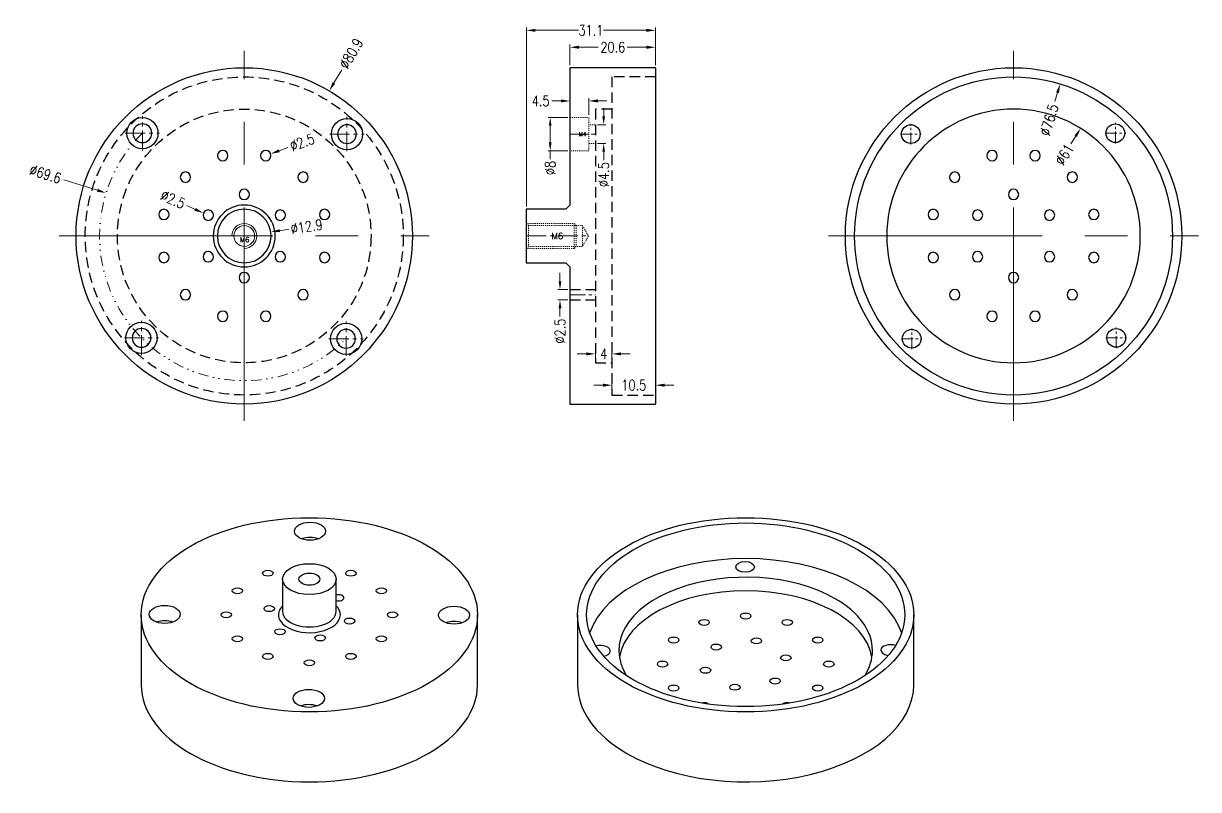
# Model space of a CAD drawing. Header units: millimetres. Extents: x 865 to 1935, y 425 to 621.
# Drawn here: x 864.9 to 1147.5, y 429.1 to 613.3 of the extents above; entities that cross this region are included whole.
import ezdxf
from ezdxf.enums import TextEntityAlignment as Align

# ---------------------------------------------------------------- set-up
doc = ezdxf.new("R2010")
doc.units = ezdxf.units.MM
for name, pattern in [('CENTER', [2, 1.25, -0.25, 0.25, -0.25]), ('DASHED', [0.75, 0.5, -0.25]), ('DIVIDE', [1.25, 0.5, -0.25, 0, -0.25, 0, -0.25]), ('HIDDEN', [0.5, 0.25, -0.25])]:
    doc.linetypes.add(name, pattern=pattern)
doc.layers.add('1', color=7, linetype='Continuous')
doc.layers.add('dim', color=84, linetype='Continuous', lineweight=9)
doc.layers.add('screw', color=33, linetype='Continuous', lineweight=13)
doc.styles.add('TXT', font='txt.shx', dxfattribs={"bigfont": 'gbcbig.shx'})
doc.styles.add('TXT08', font='txt.shx', dxfattribs={"width": 0.8, "bigfont": 'gbcbig.shx'})
doc.dimstyles.new('YanXiu', dxfattribs={"dimtxt": 2.5, "dimasz": 2.2, "dimexe": 0.66, "dimexo": 0.66, "dimgap": 0.66, "dimtad": 0, "dimdsep": 46, "dimtxsty": 'TXT08', "dimcen": 0, "dimclrd": 256, "dimclre": 165, "dimclrt": 90, "dimazin": 2, "dimtfac": 1, "dimtofl": 0, "dimtmove": 0, "dimatfit": 3, "dimfxl": 1, "dimlwd": 5, "dimlwe": 5, "dimarcsym": 0})

# ---------------------------------------------------------------- blocks, each defined once
blk = doc.blocks.new('screw_m6_l')
at = {"layer": 'screw', "color": 1, "linetype": 'CENTER', "lineweight": 0, "ltscale": 3.048}
for p, q in [((0, -3.3), (0, 3.3)), ((-3.3, 0), (3.3, 0))]:
    blk.add_line(p, q, dxfattribs=at)
at = {"layer": 'screw', "color": 33, "linetype": 'Continuous', "lineweight": 0}
blk.add_circle((0, 0), 2.5, dxfattribs=at)
at = {"layer": 'screw', "color": 92, "linetype": 'Continuous', "lineweight": 0}
blk.add_arc((0, 0), 3, 270, 180, dxfattribs=at)
at = {"layer": 'screw', "color": 6, "linetype": 'Continuous', "lineweight": 0, "style": 'TXT'}
blk.add_text('M6', height=1.2, dxfattribs=at).set_placement((-1.02, -1.5))
blk = doc.blocks.new('*D6')
at = {"linetype": 'Continuous', "lineweight": 5, "transparency": 16777216}
blk.add_line((941.41, 602.21), (939.54, 599.02), dxfattribs=at)
at = {"transparency": 16777216}
blk.add_solid([(939.22, 599.2), (939.85, 598.83), (938.43, 597.12)], dxfattribs=at)
at = {"layer": 'Defpoints', "color": 0, "transparency": 16777216}
for p in [(938.43, 597.12), (897.51, 527.33)]:
    blk.add_point(p, dxfattribs=at)
at = {"color": 90, "lineweight": 0, "transparency": 16777216, "insert": (943.68, 606.09), "char_height": 2.5, "attachment_point": 5, "rotation": 59.6202, "style": 'TXT08'}
blk.add_mtext('∅80.9', dxfattribs=at)
blk = doc.blocks.new('*D7')
at = {"linetype": 'Continuous', "lineweight": 5, "transparency": 16777216}
blk.add_line((874.6, 575.72), (882.64, 573.22), dxfattribs=at)
at = {"transparency": 16777216}
blk.add_solid([(882.53, 572.87), (882.75, 573.57), (884.74, 572.56)], dxfattribs=at)
at = {"layer": 'Defpoints', "color": 0, "transparency": 16777216}
for p in [(884.74, 572.56), (951.2, 551.88)]:
    blk.add_point(p, dxfattribs=at)
at = {"color": 90, "lineweight": 0, "transparency": 16777216, "insert": (870.15, 577.11), "char_height": 2.5, "attachment_point": 5, "rotation": 342.713, "style": 'TXT08'}
blk.add_mtext('∅69.6', dxfattribs=at)
blk = doc.blocks.new('*D8')
at = {"linetype": 'Continuous', "lineweight": 5, "transparency": 16777216}
blk.add_line((928.45, 583.48), (926.39, 582.73), dxfattribs=at)
at = {"transparency": 16777216}
blk.add_solid([(926.26, 583.07), (926.51, 582.38), (924.32, 581.97)], dxfattribs=at)
at = {"layer": 'Defpoints', "color": 0, "transparency": 16777216}
for p in [(921.97, 581.11), (924.32, 581.97)]:
    blk.add_point(p, dxfattribs=at)
at = {"color": 90, "lineweight": 0, "transparency": 16777216, "insert": (931.89, 584.74), "char_height": 2.5, "attachment_point": 5, "rotation": 20.0896, "style": 'TXT08'}
blk.add_mtext('∅2.5', dxfattribs=at)
blk = doc.blocks.new('*D9')
at = {"linetype": 'Continuous', "lineweight": 5, "transparency": 16777216}
blk.add_line((904.15, 569.52), (906.16, 568.63), dxfattribs=at)
at = {"transparency": 16777216}
blk.add_solid([(906.01, 568.29), (906.31, 568.96), (908.17, 567.73)], dxfattribs=at)
at = {"layer": 'Defpoints', "color": 0, "transparency": 16777216}
for p in [(908.17, 567.73), (910.45, 566.72)]:
    blk.add_point(p, dxfattribs=at)
at = {"color": 90, "lineweight": 0, "transparency": 16777216, "insert": (900.8, 571.01), "char_height": 2.5, "attachment_point": 5, "rotation": 336.0348, "style": 'TXT08'}
blk.add_mtext('∅2.5', dxfattribs=at)
blk = doc.blocks.new('*D10')
at = {"linetype": 'Continuous', "lineweight": 5, "transparency": 16777216}
blk.add_line((928.7, 563.83), (926.52, 563.5), dxfattribs=at)
at = {"transparency": 16777216}
blk.add_solid([(926.47, 563.86), (926.58, 563.14), (924.35, 563.18)], dxfattribs=at)
at = {"layer": 'Defpoints', "color": 0, "transparency": 16777216}
for p in [(924.35, 563.18), (911.59, 561.27)]:
    blk.add_point(p, dxfattribs=at)
at = {"color": 90, "lineweight": 0, "transparency": 16777216, "insert": (932.98, 564.47), "char_height": 2.5, "attachment_point": 5, "rotation": 8.4983, "style": 'TXT08'}
blk.add_mtext('∅12.9', dxfattribs=at)
blk = doc.blocks.new('*D11')
at = {"color": 165, "linetype": 'Continuous', "lineweight": 5, "transparency": 16777216}
for p, q in [((996.33, 603.33), (996.33, 608.27)), ((1016.93, 603.33), (1016.93, 608.27))]:
    blk.add_line(p, q, dxfattribs=at)
at = {"linetype": 'Continuous', "lineweight": 5, "transparency": 16777216}
for p, q in [((998.53, 607.61), (1003.13, 607.61)), ((1014.73, 607.61), (1010.12, 607.61))]:
    blk.add_line(p, q, dxfattribs=at)
at = {"transparency": 16777216}
for points in [[(998.53, 607.98), (998.53, 607.24), (996.33, 607.61)], [(1014.73, 607.24), (1014.73, 607.98), (1016.93, 607.61)]]:
    blk.add_solid(points, dxfattribs=at)
at = {"layer": 'Defpoints', "color": 0, "transparency": 16777216}
for p in [(996.33, 607.61), (996.33, 602.67), (1016.93, 602.67)]:
    blk.add_point(p, dxfattribs=at)
at = {"color": 90, "lineweight": 0, "transparency": 16777216, "insert": (1006.63, 607.61), "char_height": 2.5, "attachment_point": 5, "style": 'TXT08'}
blk.add_mtext('20.6', dxfattribs=at)
blk = doc.blocks.new('*D12')
at = {"color": 165, "linetype": 'Continuous', "lineweight": 5, "transparency": 16777216}
for p, q in [((985.83, 569.33), (985.83, 612.34)), ((1016.93, 603.33), (1016.93, 612.34))]:
    blk.add_line(p, q, dxfattribs=at)
at = {"linetype": 'Continuous', "lineweight": 5, "transparency": 16777216}
for p, q in [((988.03, 611.68), (998.38, 611.68)), ((1014.73, 611.68), (1004.37, 611.68))]:
    blk.add_line(p, q, dxfattribs=at)
at = {"transparency": 16777216}
for points in [[(988.03, 612.05), (988.03, 611.31), (985.83, 611.68)], [(1014.73, 611.31), (1014.73, 612.05), (1016.93, 611.68)]]:
    blk.add_solid(points, dxfattribs=at)
at = {"layer": 'Defpoints', "color": 0, "transparency": 16777216}
for p in [(985.83, 611.68), (1016.93, 602.67), (985.83, 568.67)]:
    blk.add_point(p, dxfattribs=at)
at = {"color": 90, "lineweight": 0, "transparency": 16777216, "insert": (1001.38, 611.68), "char_height": 2.5, "attachment_point": 5, "style": 'TXT08'}
blk.add_mtext('31.1', dxfattribs=at)
blk = doc.blocks.new('*D13')
at = {"layer": 'Defpoints', "color": 0, "transparency": 16777216}
for p in [(996.33, 590.72), (991.57, 582.72), (996.33, 582.72)]:
    blk.add_point(p, dxfattribs=at)
at = {"layer": 'dim', "color": 165, "linetype": 'Continuous', "lineweight": 5, "transparency": 16777216}
for p, q in [((995.83, 590.72), (991.07, 590.72)), ((995.83, 582.72), (991.07, 582.72))]:
    blk.add_line(p, q, dxfattribs=at)
at = {"layer": 'dim', "linetype": 'Continuous', "lineweight": 5, "transparency": 16777216}
for p, q in [((991.57, 588.72), (991.57, 584.72)), ((991.57, 582.72), (991.57, 580.72))]:
    blk.add_line(p, q, dxfattribs=at)
at = {"layer": 'dim', "transparency": 16777216}
for points in [[(991.9, 588.72), (991.23, 588.72), (991.57, 590.72)], [(991.23, 584.72), (991.9, 584.72), (991.57, 582.72)]]:
    blk.add_solid(points, dxfattribs=at)
at = {"layer": 'dim', "color": 90, "lineweight": 0, "transparency": 16777216, "insert": (991.57, 578.56), "char_height": 2.5, "attachment_point": 5, "rotation": 90, "style": 'TXT08'}
blk.add_mtext('%%c8', dxfattribs=at)
blk = doc.blocks.new('*D14')
at = {"layer": 'Defpoints', "color": 0, "transparency": 16777216}
for p in [(1002.43, 588.97), (1002.43, 584.47), (1004.43, 584.47)]:
    blk.add_point(p, dxfattribs=at)
at = {"layer": 'dim', "linetype": 'Continuous', "lineweight": 5, "transparency": 16777216}
for p, q in [((1004.43, 590.97), (1004.43, 592.97)), ((1004.43, 582.47), (1004.43, 580.47))]:
    blk.add_line(p, q, dxfattribs=at)
at = {"layer": 'dim', "color": 165, "linetype": 'Continuous', "lineweight": 5, "transparency": 16777216}
for p, q in [((1002.92, 588.97), (1004.93, 588.97)), ((1002.92, 584.47), (1004.93, 584.47))]:
    blk.add_line(p, q, dxfattribs=at)
at = {"layer": 'dim', "transparency": 16777216}
for points in [[(1004.1, 590.97), (1004.76, 590.97), (1004.43, 588.97)], [(1004.76, 582.47), (1004.1, 582.47), (1004.43, 584.47)]]:
    blk.add_solid(points, dxfattribs=at)
at = {"layer": 'dim', "color": 90, "lineweight": 0, "transparency": 16777216, "insert": (1004.43, 576.97), "char_height": 2.5, "attachment_point": 5, "rotation": 90, "style": 'TXT08'}
blk.add_mtext('%%c4.5', dxfattribs=at)
blk = doc.blocks.new('*D15')
at = {"linetype": 'Continuous', "lineweight": 5, "transparency": 16777216}
for p, q in [((994.13, 594.7), (991.93, 594.7)), ((1003.03, 594.7), (1005.23, 594.7))]:
    blk.add_line(p, q, dxfattribs=at)
at = {"color": 165, "linetype": 'Continuous', "lineweight": 5, "transparency": 16777216}
for p, q in [((996.33, 591.38), (996.33, 595.36)), ((1000.83, 591.38), (1000.83, 595.36))]:
    blk.add_line(p, q, dxfattribs=at)
at = {"transparency": 16777216}
for points in [[(994.13, 594.33), (994.13, 595.06), (996.33, 594.7)], [(1003.03, 595.06), (1003.03, 594.33), (1000.83, 594.7)]]:
    blk.add_solid(points, dxfattribs=at)
at = {"layer": 'Defpoints', "color": 0, "transparency": 16777216}
for p in [(996.33, 594.7), (996.33, 590.72), (1000.83, 590.72)]:
    blk.add_point(p, dxfattribs=at)
at = {"color": 90, "lineweight": 0, "transparency": 16777216, "insert": (989.27, 594.7), "char_height": 2.5, "attachment_point": 5, "style": 'TXT08'}
blk.add_mtext('4.5', dxfattribs=at)
blk = doc.blocks.new('*D16')
at = {"linetype": 'Continuous', "lineweight": 5, "transparency": 16777216}
for p, q in [((1004.23, 526.34), (1002.03, 526.34)), ((1019.13, 526.34), (1021.33, 526.34))]:
    blk.add_line(p, q, dxfattribs=at)
at = {"color": 165, "linetype": 'Continuous', "lineweight": 5, "transparency": 16777216}
for p, q in [((1006.43, 524.63), (1006.43, 527)), ((1016.93, 524.63), (1016.93, 527))]:
    blk.add_line(p, q, dxfattribs=at)
at = {"transparency": 16777216}
for points in [[(1004.23, 525.97), (1004.23, 526.71), (1006.43, 526.34)], [(1019.13, 526.71), (1019.13, 525.97), (1016.93, 526.34)]]:
    blk.add_solid(points, dxfattribs=at)
at = {"layer": 'Defpoints', "color": 0, "transparency": 16777216}
for p in [(1006.43, 526.34), (1006.43, 523.97), (1016.93, 523.97)]:
    blk.add_point(p, dxfattribs=at)
at = {"color": 90, "lineweight": 0, "transparency": 16777216, "insert": (1011.68, 526.34), "char_height": 2.5, "attachment_point": 5, "style": 'TXT08'}
blk.add_mtext('10.5', dxfattribs=at)
blk = doc.blocks.new('*D17')
at = {"color": 165, "linetype": 'Continuous', "lineweight": 5, "transparency": 16777216}
for p, q in [((1002.43, 532.38), (1002.43, 534.53)), ((1006.43, 532.38), (1006.43, 534.53))]:
    blk.add_line(p, q, dxfattribs=at)
at = {"linetype": 'Continuous', "lineweight": 5, "transparency": 16777216}
for p, q in [((1000.23, 533.87), (998.03, 533.87)), ((1008.63, 533.87), (1010.83, 533.87))]:
    blk.add_line(p, q, dxfattribs=at)
at = {"transparency": 16777216}
for points in [[(1000.23, 533.5), (1000.23, 534.23), (1002.43, 533.87)], [(1008.63, 534.23), (1008.63, 533.5), (1006.43, 533.87)]]:
    blk.add_solid(points, dxfattribs=at)
at = {"layer": 'Defpoints', "color": 0, "transparency": 16777216}
for p in [(1002.43, 531.72), (1006.43, 533.87), (1006.43, 531.72)]:
    blk.add_point(p, dxfattribs=at)
at = {"color": 90, "lineweight": 0, "transparency": 16777216, "insert": (1004.43, 533.87), "char_height": 2.5, "attachment_point": 5, "style": 'TXT08'}
blk.add_mtext('4', dxfattribs=at)
blk = doc.blocks.new('*D18')
at = {"layer": 'Defpoints', "color": 0, "transparency": 16777216}
for p in [(996.33, 549.33), (993.92, 546.83), (996.33, 546.83)]:
    blk.add_point(p, dxfattribs=at)
at = {"layer": 'dim', "linetype": 'Continuous', "lineweight": 5, "transparency": 16777216}
for p, q in [((993.92, 551.33), (993.92, 553.33)), ((993.92, 544.83), (993.92, 542.83))]:
    blk.add_line(p, q, dxfattribs=at)
at = {"layer": 'dim', "color": 165, "linetype": 'Continuous', "lineweight": 5, "transparency": 16777216}
for p, q in [((995.83, 549.33), (993.42, 549.33)), ((995.83, 546.83), (993.42, 546.83))]:
    blk.add_line(p, q, dxfattribs=at)
at = {"layer": 'dim', "transparency": 16777216}
for points in [[(993.59, 551.33), (994.26, 551.33), (993.92, 549.33)], [(994.26, 544.83), (993.59, 544.83), (993.92, 546.83)]]:
    blk.add_solid(points, dxfattribs=at)
at = {"layer": 'dim', "color": 90, "lineweight": 0, "transparency": 16777216, "insert": (993.92, 539.33), "char_height": 2.5, "attachment_point": 5, "rotation": 90, "style": 'TXT08'}
blk.add_mtext('%%c2.5', dxfattribs=at)
blk = doc.blocks.new('*D19')
at = {"linetype": 'Continuous', "lineweight": 5, "transparency": 16777216}
blk.add_line((1112.96, 594.58), (1113.6, 596.69), dxfattribs=at)
at = {"transparency": 16777216}
blk.add_solid([(1113.96, 596.58), (1113.25, 596.79), (1114.25, 598.79)], dxfattribs=at)
at = {"layer": 'Defpoints', "color": 0, "transparency": 16777216}
for p in [(1114.25, 598.79), (1091.8, 525.66)]:
    blk.add_point(p, dxfattribs=at)
at = {"color": 90, "lineweight": 0, "transparency": 16777216, "insert": (1111.59, 590.13), "char_height": 2.5, "attachment_point": 5, "rotation": 72.9323, "style": 'TXT08'}
blk.add_mtext('∅76.5', dxfattribs=at)
blk = doc.blocks.new('*D20')
at = {"linetype": 'Continuous', "lineweight": 5, "transparency": 16777216}
blk.add_line((1116.83, 584.37), (1117.99, 586.24), dxfattribs=at)
at = {"transparency": 16777216}
blk.add_solid([(1118.3, 586.05), (1117.68, 586.43), (1119.16, 588.11)], dxfattribs=at)
at = {"layer": 'Defpoints', "color": 0, "transparency": 16777216}
for p in [(1119.16, 588.11), (1086.89, 536.34)]:
    blk.add_point(p, dxfattribs=at)
at = {"color": 90, "lineweight": 0, "transparency": 16777216, "insert": (1115.25, 581.83), "char_height": 2.5, "attachment_point": 5, "rotation": 58.0645, "style": 'TXT08'}
blk.add_mtext('∅61', dxfattribs=at)

msp = doc.modelspace()

# ---------------------------------------------------------------- linework, layer by layer
at = {"color": 2, "linetype": 'DIVIDE', "lineweight": 0, "ltscale": 5}
msp.add_arc((917.969, 562.224), 34.8, 134.75169, 314.75169, dxfattribs=at)
at = {"layer": '1', "color": 1, "linetype": 'CENTER', "lineweight": 0, "ltscale": 41.0972}
for p, q in [((917.969, 517.729), (917.969, 606.719)), ((1103.024, 517.729), (1103.024, 606.719)), ((873.474, 562.224), (962.464, 562.224)), ((1058.529, 562.224), (1147.519, 562.224))]:
    msp.add_line(p, q, dxfattribs=at)
at = {"layer": '1', "color": 43, "linetype": 'Continuous'}
for p, q in [((1016.925, 602.674), (996.325, 602.674)), ((996.325, 602.674), (996.325, 569.674)), ((1016.925, 602.674), (1016.925, 521.774)), ((985.825, 568.674), (985.825, 555.774)), ((995.325, 568.674), (985.825, 568.674)), ((996.325, 569.674), (995.325, 568.674)), ((985.825, 555.774), (995.325, 555.774)), ((995.325, 555.774), (996.325, 554.774)), ((996.325, 554.774), (996.325, 521.774)), ((996.325, 521.774), (1016.925, 521.774)), ((927.19, 479.694), (927.19, 471.938)), ((940.09, 471.938), (940.09, 479.694)), ((893.19, 471.121), (893.19, 454.301)), ((974.09, 454.301), (974.09, 471.121)), ((998.14, 471.121), (998.14, 454.301)), ((1079.04, 454.301), (1079.04, 471.121))]:
    msp.add_line(p, q, dxfattribs=at)
at = {"layer": '1', "color": 43, "linetype": 'DASHED', "ltscale": 5}
for p, q in [((1016.925, 600.474), (1006.425, 600.474)), ((1006.425, 600.474), (1006.425, 523.974)), ((1006.425, 592.724), (1002.425, 592.724)), ((1002.425, 592.724), (1002.425, 531.724)), ((996.325, 549.332), (1002.425, 549.332)), ((996.325, 546.832), (1002.425, 546.832)), ((1002.425, 531.724), (1006.425, 531.724)), ((1006.425, 523.974), (1016.925, 523.974))]:
    msp.add_line(p, q, dxfattribs=at)
at = {"layer": '1', "color": 1, "linetype": 'CENTER', "lineweight": 0, "ltscale": 3.81}
for p, q in [((893.469, 582.812), (893.469, 591.062)), ((942.683, 582.599), (942.683, 590.849)), ((889.344, 586.937), (897.594, 586.937)), ((938.558, 586.724), (946.808, 586.724)), ((893.255, 533.598), (893.255, 541.848)), ((942.47, 533.385), (942.47, 541.635)), ((889.13, 537.723), (897.38, 537.723)), ((938.345, 537.51), (946.595, 537.51))]:
    msp.add_line(p, q, dxfattribs=at)
at = {"layer": '1', "color": 1, "linetype": 'CENTER', "lineweight": 0, "ltscale": 2.286}
for p, q in [((1078.31, 584.249), (1078.31, 589.199)), ((1127.524, 584.462), (1127.524, 589.412)), ((1075.835, 586.724), (1080.785, 586.724)), ((1125.049, 586.937), (1129.999, 586.937)), ((1078.524, 535.035), (1078.524, 539.985)), ((1127.738, 535.248), (1127.738, 540.198)), ((1076.049, 537.51), (1080.999, 537.51)), ((1125.263, 537.723), (1130.213, 537.723))]:
    msp.add_line(p, q, dxfattribs=at)
at = {"layer": '1', "color": 43, "linetype": 'Continuous'}
for centre, radius in [((917.969, 562.224), 40.45), ((1103.024, 562.224), 40.45), ((1103.024, 562.224), 38.25), ((893.469, 586.937), 3.75), ((942.683, 586.724), 3.75), ((1078.31, 586.724), 2.25), ((1127.524, 586.937), 2.25), ((893.255, 537.723), 3.75), ((942.47, 537.51), 3.75), ((1127.738, 537.723), 2.25), ((1078.524, 537.51), 2.25)]:
    msp.add_circle(centre, radius, dxfattribs=at)
at = {"layer": '1', "color": 43, "linetype": 'DASHED', "ltscale": 5}
for radius in [38.25, 30.5]:
    msp.add_circle((917.969, 562.224), radius, dxfattribs=at)
at = {"layer": '1', "color": 43, "linetype": 'Continuous', "extrusion": (1e-16, 0, -1)}
for centre, radius in [((-1103.024, 562.224), 30.5), ((-893.469, 586.937), 2.25), ((-942.683, 586.724), 2.25), ((-912.793, 581.542), 1.25), ((-923.146, 581.542), 1.25), ((-1097.848, 581.542), 1.25), ((-1108.2, 581.542), 1.25), ((-903.827, 576.366), 1.25), ((-932.111, 576.366), 1.25), ((-1088.882, 576.366), 1.25), ((-1117.166, 576.366), 1.25), ((-917.969, 572.224), 1.25), ((-1103.024, 572.224), 1.25), ((-898.651, 567.4), 1.25), ((-909.309, 567.224), 1.25), ((-917.969, 562.224), 7.45), ((-917.969, 562.224), 6.45), ((-926.629, 567.224), 1.25), ((-937.288, 567.4), 1.25), ((-1083.705, 567.4), 1.25), ((-1094.364, 567.224), 1.25), ((-1111.684, 567.224), 1.25), ((-1122.342, 567.4), 1.25), ((-898.651, 557.047), 1.25), ((-909.309, 557.224), 1.25), ((-926.629, 557.224), 1.25), ((-937.288, 557.047), 1.25), ((-1083.705, 557.047), 1.25), ((-1094.364, 557.224), 1.25), ((-1111.684, 557.224), 1.25), ((-1122.342, 557.047), 1.25), ((-917.969, 552.224), 1.25), ((-1103.024, 552.224), 1.25), ((-903.827, 548.082), 1.25), ((-932.111, 548.082), 1.25), ((-1088.882, 548.082), 1.25), ((-1117.166, 548.082), 1.25), ((-912.793, 542.905), 1.25), ((-923.146, 542.905), 1.25), ((-1097.848, 542.905), 1.25), ((-1108.2, 542.905), 1.25), ((-893.255, 537.723), 2.25), ((-942.47, 537.51), 2.25)]:
    msp.add_circle(centre, radius, dxfattribs=at)
at = {"layer": '1', "color": 43, "linetype": 'Continuous'}
for centre, major_axis in [((933.64, 471.121), (40.45, 0)), ((933.791, 491.213), (3.75, 0)), ((1038.59, 471.121), (-40.45, 0)), ((1038.59, 471.121), (-38.25, 0)), ((933.64, 479.694), (6.45, 0)), ((1038.439, 482.64), (-2.25, 0)), ((923.64, 481.121), (1.25, 0)), ((933.64, 479.694), (2.5, 0)), ((943.64, 481.121), (1.25, 0)), ((916.32, 476.895), (1.25, 0)), ((950.961, 476.895), (1.25, 0)), ((898.841, 471.208), (3.75, 0)), ((923.981, 472.616), (1.25, 0)), ((968.44, 471.034), (3.75, 0)), ((913.64, 471.121), (1.25, 0)), ((943.3, 469.627), (1.25, 0)), ((953.64, 471.121), (1.25, 0)), ((1028.59, 469.282), (1.25, 0)), ((1038.59, 470.829), (1.25, 0)), ((1048.59, 469.282), (1.25, 0)), ((926.569, 467.039), (1.25, 0)), ((916.32, 465.348), (1.25, 0)), ((936.229, 465.545), (1.25, 0)), ((950.961, 465.348), (1.25, 0)), ((1021.27, 465.056), (1.25, 0)), ((1031.519, 463.365), (1.25, 0)), ((1041.178, 464.859), (1.25, 0)), ((1055.911, 465.056), (1.25, 0)), ((923.64, 461.121), (1.25, 0)), ((943.64, 461.121), (1.25, 0)), ((1048.249, 460.776), (1.25, 0)), ((933.64, 459.574), (1.25, 0)), ((1018.59, 459.282), (1.25, 0)), ((1028.931, 457.788), (1.25, 0)), ((1058.59, 459.282), (1.25, 0)), ((1045.661, 455.2), (1.25, 0)), ((933.49, 451.03), (3.75, 0)), ((1021.27, 453.509), (1.25, 0)), ((1036.002, 453.705), (1.25, 0)), ((1055.911, 453.509), (1.25, 0))]:
    msp.add_ellipse(centre, major_axis=major_axis, ratio=0.57735, dxfattribs=at)
for centre, major_axis, start_param, end_param in [((933.791, 487.539), (3.75, 0), 1.0131636, 2.1283309), ((1038.59, 462.548), (-38.25, 0), 3.3369605, 6.0878175), ((1038.59, 462.548), (30.5, 0), 0.7853982, 3.4936474), ((940.712, 475.204), (1.25, 0), 0, 2.0907301), ((940.712, 475.204), (1.25, 0), 4.1924552, 6.2831853), ((1038.59, 459.282), (-30.5, 0), 3.234466, 6.190312), ((1038.59, 462.548), (30.5, 0), 0, 0.7853982), ((933.64, 471.121), (7.45, 0), 2.6175356, 6.2831853), ((933.64, 471.121), (7.45, 0), 0, 0.524057), ((898.841, 467.534), (3.75, 0), 1.0131636, 2.1283309), ((933.64, 471.938), (-6.45, 0), 0, 3.1415927), ((968.44, 467.36), (3.75, 0), 1.0131636, 2.1283309), ((1003.791, 462.461), (-2.25, 0), 1.8485326, 5.2486194), ((1073.39, 462.635), (-2.25, 0), 4.1297218, 6.2831853), ((1038.59, 462.548), (30.5, 0), 5.9311306, 6.2831853), ((1073.39, 462.635), (-2.25, 0), 0, 0.785398), ((1073.39, 462.635), (-2.25, 0), 0.7853983, 1.3542228), ((933.64, 454.301), (40.45, 0), 3.1415927, 6.2831853), ((1038.59, 454.301), (-40.45, 0), 0, 0.7853982), ((1038.59, 454.301), (-40.45, 0), 0.7853982, 3.1415927), ((933.49, 447.355), (3.75, 0), 1.0131636, 2.1283309), ((1028.59, 449.282), (1.25, 0), 0.7853984, 2.0950498), ((1028.59, 449.282), (1.25, 0), 0.5295545, 0.7853984), ((1048.59, 449.282), (1.25, 0), 1.0466416, 2.6120389)]:
    msp.add_ellipse(centre, major_axis=major_axis, ratio=0.57735, start_param=start_param, end_param=end_param, dxfattribs=at)
at = {"layer": 'screw', "color": 8, "linetype": 'HIDDEN', "lineweight": 0}
for p, q in [((996.325, 590.724), (1000.825, 590.724)), ((1000.825, 590.724), (1000.825, 582.724)), ((1002.425, 588.974), (1000.825, 588.974)), ((1000.825, 582.724), (996.325, 582.724)), ((1000.825, 584.474), (1002.425, 584.474)), ((985.825, 565.224), (986.325, 564.724)), ((986.325, 564.724), (986.325, 559.724)), ((986.325, 564.724), (999.325, 564.724)), ((999.325, 564.724), (1000.769, 562.224)), ((999.325, 564.724), (999.325, 559.724)), ((986.325, 559.724), (985.825, 559.224)), ((999.325, 559.724), (986.325, 559.724)), ((1000.769, 562.224), (999.325, 559.724))]:
    msp.add_line(p, q, dxfattribs=at)
at = {"layer": 'screw', "color": 1, "linetype": 'CENTER', "lineweight": 0, "ltscale": 2.54}
msp.add_line((996.325, 586.724), (1002.425, 586.724), dxfattribs=at)
at = {"layer": 'screw', "color": 92, "linetype": 'HIDDEN', "lineweight": 0}
for p, q in [((985.825, 565.224), (997.325, 565.224)), ((997.325, 565.224), (997.825, 564.724)), ((997.325, 565.224), (997.325, 559.224)), ((997.825, 564.724), (997.825, 559.724)), ((997.825, 559.724), (997.325, 559.224)), ((997.325, 559.224), (985.825, 559.224))]:
    msp.add_line(p, q, dxfattribs=at)
at = {"layer": 'screw', "color": 1, "linetype": 'CENTER', "lineweight": 0, "ltscale": 3.81}
msp.add_line((985.825, 562.224), (1000.769, 562.224), dxfattribs=at)
at = {"layer": 'screw', "color": 1, "linetype": 'CENTER', "lineweight": 0, "ltscale": 3}
msp.add_line((996.325, 548.082), (1002.425, 548.082), dxfattribs=at)

# ---------------------------------------------------------------- block references
at = {"layer": 'screw', "linetype": 'Continuous', "lineweight": 0}
msp.add_blockref('screw_m6_l', (917.969, 562.224), dxfattribs=at)

# ---------------------------------------------------------------- texts
at = {"layer": 'screw', "color": 6, "linetype": 'HIDDEN', "lineweight": 0, "style": 'TXT'}
for s, height, p in [('M4', 1, (999.375, 586.724)), ('M6', 1.5, (993.297, 562.224))]:
    msp.add_text(s, height=height, dxfattribs=at).set_placement(p, align=Align.MIDDLE)

# ---------------------------------------------------------------- dimensions: what is measured, and where the dimension line sits
at = {"linetype": 'Continuous', "lineweight": 0}
for p1, p2, picture, middle in [((897.512, 527.328), (938.426, 597.12), '*D6', (943.684, 606.089)), ((1091.798, 525.658), (1114.25, 598.789), '*D19', (1111.591, 590.128)), ((1086.891, 536.34), (1119.157, 588.107), '*D20', (1115.247, 581.833)), ((921.972, 581.113), (924.319, 581.972), '*D8', (931.889, 584.74)), ((951.197, 551.883), (884.741, 572.565), '*D7', (870.148, 577.107)), ((910.451, 566.716), (908.167, 567.731), '*D9', (900.801, 571.005)), ((911.59, 561.271), (924.348, 563.177), '*D10', (932.979, 564.467))]:
    dim = msp.add_diameter_dim_2p(p1=p1, p2=p2, dimstyle='YanXiu', dxfattribs=at)
    dim.commit()
    dim.dimension.update_dxf_attribs({"geometry": picture, "text_midpoint": middle, "dimtype": 163})
for base, p1, p2, picture, middle in [((985.825, 611.681), (1016.925, 602.674), (985.825, 568.674), '*D12', (1001.375, 611.681)), ((996.325, 607.609), (1016.925, 602.674), (996.325, 602.674), '*D11', (1006.625, 607.609)), ((996.325, 594.697), (1000.825, 590.724), (996.325, 590.724), '*D15', (989.265, 594.697)), ((1006.425, 533.865), (1002.425, 531.724), (1006.425, 531.724), '*D17', (1004.425, 533.865)), ((1006.425, 526.338), (1016.925, 523.974), (1006.425, 523.974), '*D16', (1011.675, 526.338))]:
    dim = msp.add_linear_dim(base=base, p1=p1, p2=p2, dimstyle='YanXiu', dxfattribs=at)
    dim.commit()
    dim.dimension.update_dxf_attribs({"geometry": picture, "text_midpoint": middle})
at = {"layer": 'dim', "linetype": 'Continuous', "lineweight": 0}
for base, p1, p2, picture, middle in [((1004.432, 584.474), (1002.425, 588.974), (1002.425, 584.474), '*D14', (1004.432, 576.974)), ((991.566, 582.724), (996.325, 590.724), (996.325, 582.724), '*D13', (991.566, 578.558)), ((993.924, 546.832), (996.325, 549.332), (996.325, 546.832), '*D18', (993.924, 539.332))]:
    dim = msp.add_linear_dim(base=base, p1=p1, p2=p2, angle=90, text='%%c<>', dimstyle='YanXiu', override={"dimasz": 2, "dimexe": 0.49975, "dimexo": 0.49975, "dimgap": 0.49975}, dxfattribs=at)
    dim.commit()
    dim.dimension.update_dxf_attribs({"geometry": picture, "text_midpoint": middle})

doc.saveas('drawing.dxf')
